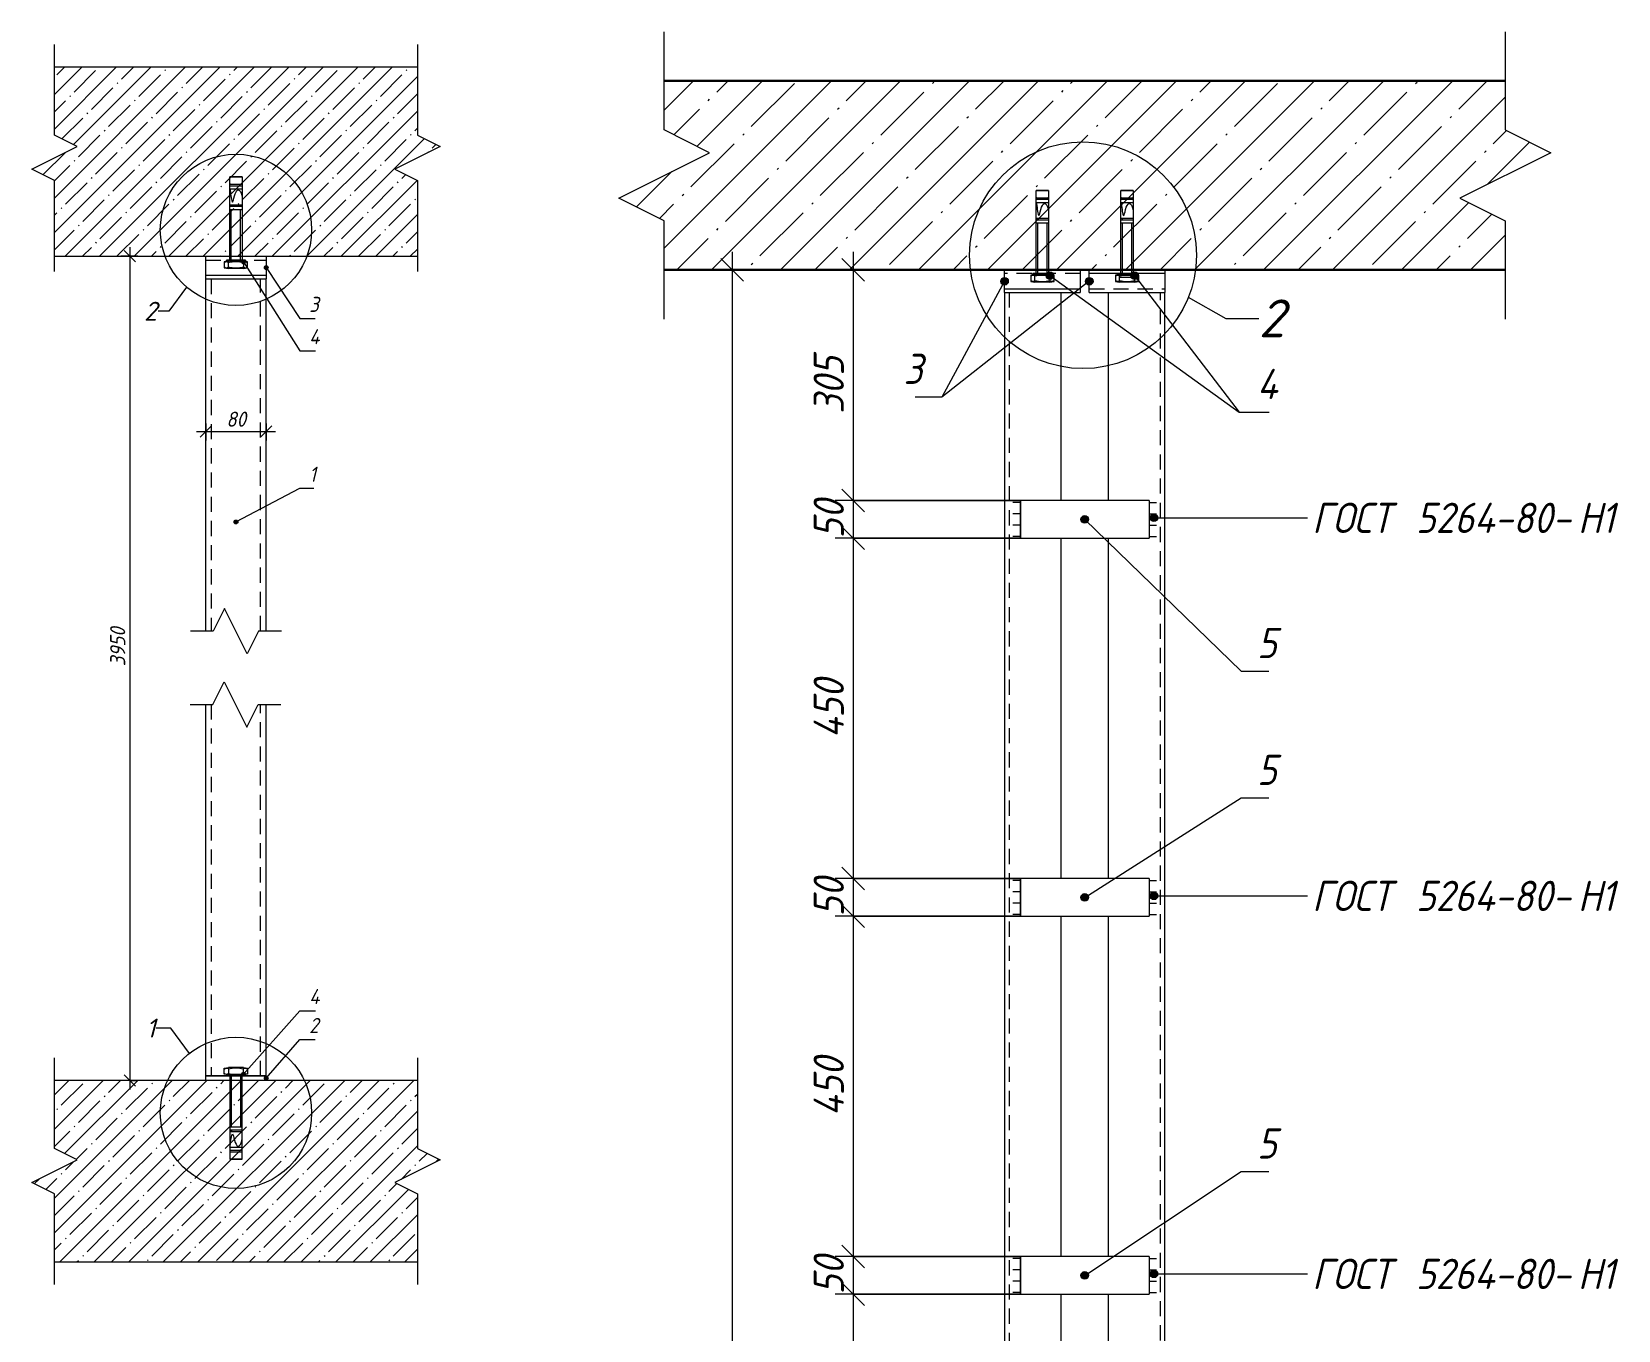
# Model space of a CAD drawing. Header units: millimetres. Extents: x 1525 to 46824, y -520 to 14115.
# Drawn here: x 25195 to 27292, y 10867 to 12585 of the extents above; entities that cross this region are included whole.
import ezdxf

# ---------------------------------------------------------------- set-up
doc = ezdxf.new("R2010")
doc.units = ezdxf.units.MM
doc.linetypes.add('200_ШТРИХ_ш1п0_6_', pattern=[32, 20, -12])
for name, color, linetype, lineweight in [('A-ANNO-DIMS', 7, 'Continuous', 9), ('A-ANNO-DIMS-10', 7, 'Continuous', 9), ('A-ANNO-DIMS-20', 7, 'Continuous', 9), ('A-DETL-1', 7, 'Continuous', 5), ('A-DETL-2', 7, '200_ШТРИХ_ш1п0_6_', 5), ('A-DETL-GENF-1', 7, 'Continuous', 5), ('A-FLOR-FNSH-1', 7, 'Continuous', 30), ('A-FLOR-FNSH-2', 7, 'Continuous', 20), ('A-FLOR-PATT-1', 7, 'Continuous', 5), ('A-GENM', 7, 'Continuous', 9), ('A-GENM-IDEN', 7, 'Continuous', 9), ('G-ANNO-TEXT', 7, 'Continuous', 9)]:
    doc.layers.add(name, color=color, linetype=linetype, lineweight=lineweight)
doc.styles.add('ISOCPEUR_I_1', font='isocpeui.ttf', dxfattribs={"width": 0.9, "height": 40})
doc.styles.add('ISOCPEUR_I_2', font='isocpeui.ttf', dxfattribs={"height": 50})
doc.styles.add('ISOCPEUR_I_3', font='isocpeui.ttf', dxfattribs={"width": 0.9, "height": 20})
doc.styles.add('ISOCPEUR_I_4', font='isocpeui.ttf', dxfattribs={"height": 25})
doc.dimstyles.new('ISO-2_0_0_9К_СРЕДНИЙ', dxfattribs={"dimscale": 304.8, "dimtxt": 39.839247, "dimasz": 0.098425, "dimexe": 0.07874, "dimexo": 0, "dimgap": 0, "dimtad": 1, "dimdec": 0, "dimzin": 0, "dimdsep": 46, "dimtxsty": 'ISOCPEUR_I_1', "dimblk1": 'OBLIQUE', "dimblk2": 'OBLIQUE', "dimsah": 1, "dimcen": 0.09, "dimdle": 0.07874, "dimazin": 0, "dimtfac": 1, "dimtdec": 4, "dimtix": 1, "dimtmove": 0, "dimatfit": 3, "dimfxl": 1, "dimtvp": 1, "dimtolj": 1, "dimtzin": 0, "dimarcsym": 2})
doc.dimstyles.new('ISO-2_0_0_9К_СРЕДНИЙ_1', dxfattribs={"dimscale": 304.8, "dimtxt": 19.919624, "dimasz": 0.049213, "dimexe": 0.03937, "dimexo": 0, "dimgap": 0, "dimtad": 1, "dimdec": 0, "dimzin": 0, "dimdsep": 46, "dimtxsty": 'ISOCPEUR_I_3', "dimblk1": 'OBLIQUE', "dimblk2": 'OBLIQUE', "dimsah": 1, "dimcen": 0.09, "dimdle": 0.03937, "dimazin": 0, "dimtfac": 1, "dimtdec": 4, "dimtix": 1, "dimtmove": 0, "dimatfit": 3, "dimfxl": 1, "dimtvp": 1, "dimtolj": 1, "dimtzin": 0, "dimarcsym": 2})
pattern_1 = [(45, (26562.302, 4305), (-22.80985, 22.80985), []), (45, (26585.112, 4305), (-22.80985, 22.80985), [40.322, -8.064, 1.341, -6.723])]

# ---------------------------------------------------------------- blocks, each defined once
blk = doc.blocks.new('Фахверк_Влож_Полоса верхняя - Полоса верхняя_Фахверка-25617959-АР1_1_Ф-30_3 эт_')
at = {"layer": 'A-GENM'}
for p, q in [((10230, 12263), (10230, 12288)), ((10310, 12288), (10310, 12263)), ((10230, 12258), (10230, 12263)), ((10230, 12263), (10310, 12263)), ((10230, 12258), (10310, 12258)), ((10310, 12263), (10310, 12258))]:
    blk.add_line(p, q, dxfattribs=at)
blk = doc.blocks.new('DET_L_Линия разрыва1 - М10-27046020-АР1_1_Ф-30_3 эт_')
at = {"layer": 'A-DETL-GENF-1'}
for p, q in [((10030, 12448), (10030, 12568)), ((10060, 12433), (10030, 12448)), ((10000, 12403), (10060, 12433)), ((10030, 12388), (10000, 12403)), ((10030, 12268), (10030, 12388))]:
    blk.add_line(p, q, dxfattribs=at)
blk = doc.blocks.new('DET_L_Линия разрыва1 - М10-V7-АР1_1_Ф-30_3 эт_')
at = {"layer": 'A-DETL-GENF-1'}
for p, q in [((10510, 12568), (10510, 12448)), ((10510, 12448), (10540, 12433)), ((10540, 12433), (10480, 12403)), ((10480, 12403), (10510, 12388)), ((10510, 12388), (10510, 12268))]:
    blk.add_line(p, q, dxfattribs=at)
blk = doc.blocks.new('DET_L_Линия разрыва1 - М10-27045875-АР1_1_Ф-30_3 эт_')
at = {"layer": 'A-DETL-GENF-1'}
for p, q in [((10255, 11822.2), (10240, 11792.2)), ((10285, 11762.2), (10255, 11822.2)), ((10240, 11792.2), (10210, 11792.2)), ((10300, 11792.2), (10285, 11762.2)), ((10330, 11792.2), (10300, 11792.2))]:
    blk.add_line(p, q, dxfattribs=at)
blk = doc.blocks.new('Фахверк_Влож_Полоса нижняя - Полоса_Фахверка-25617960-АР1_1_Ф-30_3 эт_')
at = {"layer": 'A-GENM'}
for p, q in [((10230, 11197.8), (10230, 11203.8)), ((10230, 11203.8), (10310, 11203.8)), ((10310, 11203.8), (10310, 11197.8))]:
    blk.add_line(p, q, dxfattribs=at)
blk = doc.blocks.new('DET_L_Линия разрыва1 - М10-27045885-АР1_1_Ф-30_3 эт_')
at = {"layer": 'A-DETL-GENF-1'}
for p, q in [((10239.3, 11695.3), (10254.3, 11725.3)), ((10254.3, 11725.3), (10284.3, 11665.3)), ((10209.3, 11695.3), (10239.3, 11695.3)), ((10284.3, 11665.3), (10299.3, 11695.3)), ((10299.3, 11695.3), (10329.3, 11695.3))]:
    blk.add_line(p, q, dxfattribs=at)
blk = doc.blocks.new('Фахверк_Влож_Полоса боковая - Полоса_Фахверка-25655111-АР1_1_Ф-26_ Ф-26_1_3 эт_')
at = {"layer": 'A-GENM'}
for p, q in [((-7885, 11915), (-7885, 11965)), ((-7715, 11965), (-7885, 11965)), ((-7715, 11965), (-7715, 11915)), ((-7885, 11915), (-7715, 11915))]:
    blk.add_line(p, q, dxfattribs=at)
blk = doc.blocks.new('Фахверк_Влож_Уголок - Уголок_Фахверка-30979597-АР1_1_Ф-26_ Ф-26_1_3 эт_')
at = {"layer": 'A-GENM'}
for p, q in [((-7769, 12240), (-7769, 11965)), ((-7694, 8326), (-7694, 12240)), ((-7769, 11915), (-7769, 11465)), ((-7769, 11415), (-7769, 10965)), ((-7769, 10915), (-7769, 10465))]:
    blk.add_line(p, q, dxfattribs=at)
blk = doc.blocks.new('Фахверк_Влож_Полоса верхняя - Полоса верхняя_Фахверка-25545440-АР1_1_Ф-26_ Ф-26_1_3 эт_')
at = {"layer": 'A-GENM'}
for p, q in [((-7906, 12245), (-7906, 12270)), ((-7806, 12270), (-7806, 12245)), ((-7906, 12240), (-7906, 12245)), ((-7906, 12245), (-7806, 12245)), ((-7906, 12240), (-7806, 12240)), ((-7806, 12245), (-7806, 12240))]:
    blk.add_line(p, q, dxfattribs=at)
blk = doc.blocks.new('Фахверк_Влож_Полоса верхняя - Полоса верхняя_Фахверка-V8-АР1_1_Ф-26_ Ф-26_1_3 эт_')
at = {"layer": 'A-GENM'}
for p, q in [((-7794, 12265), (-7794, 12270)), ((-7694, 12270), (-7694, 12265)), ((-7794, 12240), (-7794, 12265)), ((-7694, 12265), (-7794, 12265)), ((-7694, 12265), (-7694, 12240)), ((-7794, 12240), (-7694, 12240))]:
    blk.add_line(p, q, dxfattribs=at)
blk = doc.blocks.new('Фахверк_Влож_Уголок - Уголок_Фахверка-30979598-АР1_1_Ф-26_ Ф-26_1_3 эт_')
at = {"layer": 'A-GENM'}
for p, q in [((-7906, 12240), (-7831, 12240)), ((-7906, 12240), (-7906, 8326)), ((-7831, 11965), (-7831, 12240)), ((-7831, 11465), (-7831, 11915)), ((-7831, 10965), (-7831, 11415)), ((-7831, 10465), (-7831, 10915))]:
    blk.add_line(p, q, dxfattribs=at)
blk = doc.blocks.new('Фахверк_Влож_Анкерный болт - Анкерный болт_Фахверка-25085591-АР1_1_Ф-26_ Ф-26_1_3 эт_')
at = {"layer": 'A-GENM'}
for p, q in [((-7754, 12265), (-7754, 12260)), ((-7744, 12260), (-7754, 12260)), ((-7734, 12260), (-7744, 12260)), ((-7734, 12260), (-7734, 12265))]:
    blk.add_line(p, q, dxfattribs=at)
blk = doc.blocks.new('DET_L_Линия разрыва1 - М20-27085586-АР1_1_Ф-26_ Ф-26_1_3 эт_')
at = {"layer": 'A-DETL-GENF-1'}
for p, q in [((-8356, 12455), (-8356, 12585)), ((-8296, 12425), (-8356, 12455)), ((-8416, 12365), (-8296, 12425)), ((-8356, 12335), (-8416, 12365)), ((-8356, 12205), (-8356, 12335))]:
    blk.add_line(p, q, dxfattribs=at)
blk = doc.blocks.new('DIMBLOCK50-АР1_1_Ф-30_3 эт_')
at = {"layer": 'A-ANNO-DIMS-10'}
for p, q in [((25424.7, 12067), (25424.7, 12044.4)), ((25424.7, 12056.4), (25424.7, 12067)), ((25504.7, 12067), (25504.7, 12044.4)), ((25504.7, 12056.4), (25504.7, 12067)), ((25412.7, 12056.4), (25516.7, 12056.4))]:
    blk.add_line(p, q, dxfattribs=at)
at = {"layer": 'A-ANNO-DIMS-10', "lineweight": 20}
for p, q in [((25424.7, 12056.4), (25432.2, 12063.9)), ((25504.7, 12056.4), (25512.2, 12063.9)), ((25424.7, 12056.4), (25417.2, 12048.9)), ((25504.7, 12056.4), (25497.2, 12048.9))]:
    blk.add_line(p, q, dxfattribs=at)
at = {"layer": 'A-ANNO-DIMS-10', "color": 0, "insert": (25452, 12082.5), "char_height": 20, "width": 30.339, "attachment_point": 1, "line_spacing_factor": 1.149209, "style": 'ISOCPEUR_I_3'}
blk.add_mtext('80', dxfattribs=at)
blk = doc.blocks.new('_Oblique')
at = {"color": 0, "linetype": 'ByBlock', "lineweight": -2}
blk.add_line((-0.5, -0.5), (0.5, 0.5), dxfattribs=at)
blk = doc.blocks.new('DIMBLOCK51-АР1_1_Ф-30_3 эт_')
at = {"layer": 'A-ANNO-DIMS-10', "lineweight": 20}
for p, q in [((25324.5, 12288), (25317, 12295.5)), ((25324.5, 12288), (25332, 12280.5)), ((25324.5, 11197.8), (25317, 11205.3)), ((25324.5, 11197.8), (25332, 11190.3))]:
    blk.add_line(p, q, dxfattribs=at)
at = {"layer": 'A-ANNO-DIMS-10'}
for p, q in [((25324.5, 12300), (25324.5, 11185.8)), ((25335.1, 12288), (25312.5, 12288)), ((25324.5, 12288), (25335.1, 12288)), ((25335.1, 11197.8), (25312.5, 11197.8)), ((25324.5, 11197.8), (25335.1, 11197.8))]:
    blk.add_line(p, q, dxfattribs=at)
at = {"layer": 'A-ANNO-DIMS-10', "color": 0, "insert": (25298.3, 11745.7), "char_height": 20, "width": 60.678, "attachment_point": 1, "rotation": 90, "line_spacing_factor": 1.149209, "style": 'ISOCPEUR_I_3'}
blk.add_mtext('3950', dxfattribs=at)
blk = doc.blocks.new('DIMBLOCK52-АР1_1_Ф-26_ Ф-26_1_3 эт_')
at = {"layer": 'A-ANNO-DIMS-20'}
for p, q in [((26120.6, 12294), (26120.6, 8296)), ((26141.8, 12270), (26096.6, 12270)), ((26120.6, 12270), (26141.8, 12270)), ((26141.8, 8320), (26096.6, 8320)), ((26120.6, 8320), (26141.8, 8320))]:
    blk.add_line(p, q, dxfattribs=at)
at = {"layer": 'A-ANNO-DIMS-20', "lineweight": 20}
for p, q in [((26120.6, 12270), (26105.6, 12285)), ((26120.6, 12270), (26135.6, 12255)), ((26120.6, 8320), (26105.6, 8335)), ((26120.6, 8320), (26135.6, 8305))]:
    blk.add_line(p, q, dxfattribs=at)
at = {"layer": 'A-ANNO-DIMS-20', "color": 0, "insert": (26068.3, 10244.4), "char_height": 40, "width": 121.356, "attachment_point": 1, "rotation": 90, "line_spacing_factor": 1.149209, "style": 'ISOCPEUR_I_1'}
blk.add_mtext('3950', dxfattribs=at)
blk = doc.blocks.new('DIMBLOCK53-АР1_1_Ф-26_ Ф-26_1_3 эт_')
at = {"layer": 'A-ANNO-DIMS-20'}
for p, q in [((26280.6, 12294), (26280.6, 11965)), ((26301.8, 12270), (26256.6, 12270)), ((26280.6, 12270), (26301.8, 12270)), ((26501.7, 11965), (26256.6, 11965)), ((26280.6, 11965), (26501.7, 11965))]:
    blk.add_line(p, q, dxfattribs=at)
at = {"layer": 'A-ANNO-DIMS-20', "lineweight": 20}
for p, q in [((26280.6, 12270), (26265.6, 12285)), ((26280.6, 12270), (26295.6, 12255)), ((26280.6, 11965), (26265.6, 11980)), ((26280.6, 11965), (26295.6, 11950))]:
    blk.add_line(p, q, dxfattribs=at)
at = {"layer": 'A-ANNO-DIMS-20', "color": 0, "insert": (26228.3, 12079.6), "char_height": 40, "width": 91.017, "attachment_point": 1, "rotation": 90, "line_spacing_factor": 1.149209, "style": 'ISOCPEUR_I_1'}
blk.add_mtext('305', dxfattribs=at)
blk = doc.blocks.new('DIMBLOCK54-АР1_1_Ф-26_ Ф-26_1_3 эт_')
at = {"layer": 'A-ANNO-DIMS-20', "lineweight": 20}
for p, q in [((26280.6, 11965), (26265.6, 11980)), ((26280.6, 11965), (26295.6, 11950)), ((26280.6, 11915), (26265.6, 11930)), ((26280.6, 11915), (26295.6, 11900))]:
    blk.add_line(p, q, dxfattribs=at)
at = {"layer": 'A-ANNO-DIMS-20'}
for p, q in [((26501.7, 11965), (26256.6, 11965)), ((26280.6, 11965), (26280.6, 11915)), ((26280.6, 11965), (26501.7, 11965)), ((26501.7, 11915), (26256.6, 11915)), ((26280.6, 11915), (26501.7, 11915))]:
    blk.add_line(p, q, dxfattribs=at)
at = {"layer": 'A-ANNO-DIMS-20', "color": 0, "insert": (26228.3, 11914.7), "char_height": 40, "width": 60.678, "attachment_point": 1, "rotation": 90, "line_spacing_factor": 1.149209, "style": 'ISOCPEUR_I_1'}
blk.add_mtext('50', dxfattribs=at)
blk = doc.blocks.new('DIMBLOCK55-АР1_1_Ф-26_ Ф-26_1_3 эт_')
at = {"layer": 'A-ANNO-DIMS-20'}
for p, q in [((26501.7, 11915), (26256.6, 11915)), ((26280.6, 11915), (26280.6, 11465)), ((26280.6, 11915), (26501.7, 11915)), ((26501.7, 11465), (26256.6, 11465)), ((26280.6, 11465), (26501.7, 11465))]:
    blk.add_line(p, q, dxfattribs=at)
at = {"layer": 'A-ANNO-DIMS-20', "lineweight": 20}
for p, q in [((26280.6, 11915), (26265.6, 11930)), ((26280.6, 11915), (26295.6, 11900)), ((26280.6, 11465), (26265.6, 11480)), ((26280.6, 11465), (26295.6, 11450))]:
    blk.add_line(p, q, dxfattribs=at)
at = {"layer": 'A-ANNO-DIMS-20', "color": 0, "insert": (26228.3, 11650.5), "char_height": 40, "width": 94.695, "attachment_point": 1, "rotation": 90, "line_spacing_factor": 1.149209, "style": 'ISOCPEUR_I_1'}
blk.add_mtext('450', dxfattribs=at)
blk = doc.blocks.new('DIMBLOCK56-АР1_1_Ф-26_ Ф-26_1_3 эт_')
at = {"layer": 'A-ANNO-DIMS-20', "lineweight": 20}
for p, q in [((26280.6, 11465), (26265.6, 11480)), ((26280.6, 11465), (26295.6, 11450)), ((26280.6, 11415), (26265.6, 11430)), ((26280.6, 11415), (26295.6, 11400))]:
    blk.add_line(p, q, dxfattribs=at)
at = {"layer": 'A-ANNO-DIMS-20'}
for p, q in [((26501.7, 11465), (26256.6, 11465)), ((26280.6, 11465), (26280.6, 11415)), ((26280.6, 11465), (26501.7, 11465)), ((26501.7, 11415), (26256.6, 11415)), ((26280.6, 11415), (26501.7, 11415))]:
    blk.add_line(p, q, dxfattribs=at)
at = {"layer": 'A-ANNO-DIMS-20', "color": 0, "insert": (26228.3, 11414.7), "char_height": 40, "width": 60.678, "attachment_point": 1, "rotation": 90, "line_spacing_factor": 1.149209, "style": 'ISOCPEUR_I_1'}
blk.add_mtext('50', dxfattribs=at)
blk = doc.blocks.new('DIMBLOCK57-АР1_1_Ф-26_ Ф-26_1_3 эт_')
at = {"layer": 'A-ANNO-DIMS-20'}
for p, q in [((26501.7, 11415), (26256.6, 11415)), ((26280.6, 11415), (26280.6, 10965)), ((26280.6, 11415), (26501.7, 11415)), ((26501.7, 10965), (26256.6, 10965)), ((26280.6, 10965), (26501.7, 10965))]:
    blk.add_line(p, q, dxfattribs=at)
at = {"layer": 'A-ANNO-DIMS-20', "lineweight": 20}
for p, q in [((26280.6, 11415), (26265.6, 11430)), ((26280.6, 11415), (26295.6, 11400)), ((26280.6, 10965), (26265.6, 10980)), ((26280.6, 10965), (26295.6, 10950))]:
    blk.add_line(p, q, dxfattribs=at)
at = {"layer": 'A-ANNO-DIMS-20', "color": 0, "insert": (26228.3, 11150.5), "char_height": 40, "width": 94.695, "attachment_point": 1, "rotation": 90, "line_spacing_factor": 1.149209, "style": 'ISOCPEUR_I_1'}
blk.add_mtext('450', dxfattribs=at)
blk = doc.blocks.new('DIMBLOCK58-АР1_1_Ф-26_ Ф-26_1_3 эт_')
at = {"layer": 'A-ANNO-DIMS-20', "lineweight": 20}
for p, q in [((26280.6, 10965), (26265.6, 10980)), ((26280.6, 10965), (26295.6, 10950)), ((26280.6, 10915), (26265.6, 10930)), ((26280.6, 10915), (26295.6, 10900))]:
    blk.add_line(p, q, dxfattribs=at)
at = {"layer": 'A-ANNO-DIMS-20'}
for p, q in [((26501.7, 10965), (26256.6, 10965)), ((26280.6, 10965), (26280.6, 10915)), ((26280.6, 10965), (26501.7, 10965)), ((26501.7, 10915), (26256.6, 10915)), ((26280.6, 10915), (26501.7, 10915))]:
    blk.add_line(p, q, dxfattribs=at)
at = {"layer": 'A-ANNO-DIMS-20', "color": 0, "insert": (26228.3, 10914.7), "char_height": 40, "width": 60.678, "attachment_point": 1, "rotation": 90, "line_spacing_factor": 1.149209, "style": 'ISOCPEUR_I_1'}
blk.add_mtext('50', dxfattribs=at)
blk = doc.blocks.new('DIMBLOCK59-АР1_1_Ф-26_ Ф-26_1_3 эт_')
at = {"layer": 'A-ANNO-DIMS-20', "lineweight": 20}
for p, q in [((26280.6, 10915), (26265.6, 10930)), ((26280.6, 10915), (26295.6, 10900)), ((26280.6, 10465), (26265.6, 10480)), ((26280.6, 10465), (26295.6, 10450))]:
    blk.add_line(p, q, dxfattribs=at)
at = {"layer": 'A-ANNO-DIMS-20'}
for p, q in [((26501.7, 10915), (26256.6, 10915)), ((26280.6, 10915), (26280.6, 10465)), ((26280.6, 10915), (26501.7, 10915)), ((26501.7, 10465), (26256.6, 10465)), ((26280.6, 10465), (26501.7, 10465))]:
    blk.add_line(p, q, dxfattribs=at)
at = {"layer": 'A-ANNO-DIMS-20', "color": 0, "insert": (26228.3, 10650.5), "char_height": 40, "width": 94.695, "attachment_point": 1, "rotation": 90, "line_spacing_factor": 1.149209, "style": 'ISOCPEUR_I_1'}
blk.add_mtext('450', dxfattribs=at)

msp = doc.modelspace()

# ---------------------------------------------------------------- hatches: boundary and pattern name
at = {"layer": 'A-FLOR-PATT-1'}
h = msp.add_hatch(dxfattribs=at)
h.set_pattern_fill('FP_4', color=256, style=0, pattern_type=2)
h.set_pattern_definition(pattern_1)
h.paths.add_polyline_path([(25704.65745, 12287.95505), (25704.65745, 12387.95516), (25674.65745, 12402.95516), (25734.65745, 12432.95516), (25704.65745, 12447.95516), (25704.65745, 12537.9549), (25224.65745, 12537.9549), (25224.65745, 12447.95516), (25254.65745, 12432.95516), (25194.65745, 12402.95516), (25224.65745, 12387.95516), (25224.65745, 12287.95505), (25674.65745, 12287.95505)], flags=0)
h = msp.add_hatch(dxfattribs=at)
h.set_pattern_fill('FP_5', color=256, style=0, pattern_type=2)
h.set_pattern_definition([(45, (27708.36, 4305), (-45.6197, 45.6197), []), (45, (27753.98, 4305), (-45.6197, 45.6197), [80.645, -16.129, 2.682, -13.447])])
h.paths.add_polyline_path([(26030.69779, 12270), (27142.69779, 12270), (27142.69779, 12335), (27082.69779, 12365), (27202.69779, 12425), (27142.69779, 12455), (27142.69779, 12520), (26030.69779, 12520), (26030.69779, 12455), (26090.69779, 12425), (25970.69779, 12365), (26030.69779, 12335)], flags=0)
h = msp.add_hatch(dxfattribs=at)
h.set_pattern_fill('FP_4', color=256, style=0, pattern_type=2)
h.set_pattern_definition(pattern_1)
h.paths.add_polyline_path([(25224.65745, 10957.76655), (25704.65745, 10957.76655), (25704.65745, 11047.76672), (25674.65745, 11062.76672), (25734.65745, 11092.76672), (25704.65745, 11107.76672), (25704.65745, 11197.76644), (25224.65745, 11197.76644), (25224.65745, 11107.76672), (25254.65745, 11092.76672), (25194.65745, 11062.76672), (25224.65745, 11047.76672), (25224.65745, 10974.46474)], flags=0)
at = {"layer": 'A-GENM-IDEN'}
h = msp.add_hatch(color=256, dxfattribs=at)
edge = h.paths.add_edge_path(flags=0)
edge.add_arc((25474.65745, 12280.45516), 2.5, 0, 360)
h = msp.add_hatch(color=256, dxfattribs=at)
edge = h.paths.add_edge_path(flags=0)
edge.add_arc((25504.65745, 12272.95516), 2.5, 0, 360)
h = msp.add_hatch(color=256, dxfattribs=at)
edge = h.paths.add_edge_path(flags=0)
edge.add_arc((26480.68405, 12255), 5, 0, 360)
h = msp.add_hatch(color=256, dxfattribs=at)
edge = h.paths.add_edge_path(flags=0)
edge.add_arc((26540.68405, 12262.5), 5, 0, 360)
h = msp.add_hatch(color=256, dxfattribs=at)
edge = h.paths.add_edge_path(flags=0)
edge.add_arc((26592.68405, 12255), 5, 0, 360)
h = msp.add_hatch(color=256, dxfattribs=at)
edge = h.paths.add_edge_path(flags=0)
edge.add_arc((26652.68405, 12262.5), 5, 0, 360)
h = msp.add_hatch(color=256, dxfattribs=at)
edge = h.paths.add_edge_path(flags=0)
edge.add_arc((25464.65745, 11936.52494), 2.5, 0, 360)
h = msp.add_hatch(color=256, dxfattribs=at)
edge = h.paths.add_edge_path(flags=0)
edge.add_arc((26586.68405, 11940), 5, 0, 360)
h = msp.add_hatch(color=256, dxfattribs=at)
edge = h.paths.add_edge_path(flags=0)
edge.add_arc((26586.68405, 11440), 5, 0, 360)
h = msp.add_hatch(color=256, dxfattribs=at)
edge = h.paths.add_edge_path(flags=0)
edge.add_arc((25474.65745, 11206.26672), 2.5, 0, 360)
h = msp.add_hatch(color=256, dxfattribs=at)
edge = h.paths.add_edge_path(flags=0)
edge.add_arc((25504.65745, 11200.76672), 2.5, 0, 360)
h = msp.add_hatch(color=256, dxfattribs=at)
edge = h.paths.add_edge_path(flags=0)
edge.add_arc((26586.68405, 10940), 5, 0, 360)
at = {"layer": 'G-ANNO-TEXT'}
h = msp.add_hatch(color=256, dxfattribs=at)
edge = h.paths.add_edge_path(flags=0)
edge.add_arc((26678.16119, 11941.99135), 5, 0, 360)
h = msp.add_hatch(color=256, dxfattribs=at)
edge = h.paths.add_edge_path(flags=0)
edge.add_arc((26678.16119, 11441.99135), 5, 0, 360)
h = msp.add_hatch(color=256, dxfattribs=at)
edge = h.paths.add_edge_path(flags=0)
edge.add_arc((26678.16119, 10941.99135), 5, 0, 360)

# ---------------------------------------------------------------- linework, layer by layer
at = {"layer": 'A-DETL-1'}
for p, q in [((25472.92355, 12392.95516), (25456.39135, 12392.95516)), ((25456.39135, 12392.95516), (25472.92355, 12392.95516)), ((25456.39135, 12282.95516), (25456.39135, 12392.95516)), ((25456.39135, 12381.3084), (25472.92355, 12381.3084)), ((25456.39135, 12377.17535), (25472.92355, 12377.17535)), ((25457.36328, 12383.37492), (25471.95162, 12383.37492)), ((25472.92355, 12392.95516), (25472.92355, 12282.95516)), ((26538.95015, 12375), (26522.41795, 12375)), ((26522.41795, 12375), (26538.95015, 12375)), ((26522.41795, 12265), (26522.41795, 12375)), ((26538.95015, 12375), (26538.95015, 12265)), ((26650.95015, 12375), (26634.41795, 12375)), ((26634.41795, 12375), (26650.95015, 12375)), ((26634.41795, 12265), (26634.41795, 12375)), ((26650.95015, 12375), (26650.95015, 12265)), ((25456.39135, 12356.21242), (25472.92355, 12356.21242)), ((25456.39135, 12354.14589), (25472.92355, 12354.14589)), ((25458.45787, 12354.14589), (25458.45787, 12356.21242)), ((25458.5466, 12354.14589), (25458.5466, 12356.21242)), ((26522.41795, 12363.35324), (26538.95015, 12363.35324)), ((26522.41795, 12359.22019), (26538.95015, 12359.22019)), ((26523.38988, 12365.41977), (26537.97823, 12365.41977)), ((26634.41795, 12363.35324), (26650.95015, 12363.35324)), ((26634.41795, 12359.22019), (26650.95015, 12359.22019)), ((26635.38988, 12365.41977), (26649.97823, 12365.41977)), ((25456.39135, 12350.01284), (25472.92355, 12350.01284)), ((25458.49979, 12282.95516), (25458.49979, 12350.01284)), ((25470.8151, 12282.95516), (25470.8151, 12350.01284)), ((26522.41795, 12338.25726), (26538.95015, 12338.25726)), ((26522.41795, 12336.19073), (26538.95015, 12336.19073)), ((26524.48448, 12336.19073), (26524.48448, 12338.25726)), ((26524.57321, 12336.19073), (26524.57321, 12338.25726)), ((26634.41795, 12338.25726), (26650.95015, 12338.25726)), ((26634.41795, 12336.19073), (26650.95015, 12336.19073)), ((26636.48448, 12336.19073), (26636.48448, 12338.25726)), ((26636.57321, 12336.19073), (26636.57321, 12338.25726)), ((26522.41795, 12332.05768), (26538.95015, 12332.05768)), ((26524.5264, 12265), (26524.5264, 12332.05768)), ((26536.84171, 12265), (26536.84171, 12332.05768)), ((26634.41795, 12332.05768), (26650.95015, 12332.05768)), ((26636.5264, 12265), (26636.5264, 12332.05768)), ((26648.84171, 12265), (26648.84171, 12332.05768)), ((25454.73813, 12281.51935), (25449.24952, 12280.75049)), ((25449.24952, 12280.75049), (25449.24952, 12272.55721)), ((25449.24952, 12272.55721), (25454.73813, 12271.78835)), ((25451.98276, 12281.51935), (25451.98276, 12282.95516)), ((25477.33213, 12282.95516), (25451.98276, 12282.95516)), ((25477.33213, 12281.51935), (25451.98276, 12281.51935)), ((25454.73813, 12271.77088), (25454.73813, 12281.51935)), ((25474.57677, 12281.51935), (25454.73813, 12281.51935)), ((25474.57677, 12271.77088), (25454.73813, 12271.77088)), ((25459.11387, 12282.95516), (25461.15659, 12282.95516)), ((25480.06537, 12280.75049), (25474.57677, 12281.51935)), ((25474.57677, 12281.51935), (25474.57677, 12271.77088)), ((25474.57677, 12271.78835), (25480.06537, 12272.55721)), ((25477.33213, 12282.95516), (25477.33213, 12281.51935)), ((25480.06537, 12272.55721), (25480.06537, 12280.75049)), ((26520.76473, 12263.56419), (26515.27613, 12262.79533)), ((26515.27613, 12262.79533), (26515.27613, 12254.60205)), ((26515.27613, 12254.60205), (26520.76473, 12253.83319)), ((26518.00937, 12263.56419), (26518.00937, 12265)), ((26543.35874, 12265), (26518.00937, 12265)), ((26543.35874, 12263.56419), (26518.00937, 12263.56419)), ((26520.76473, 12253.81573), (26520.76473, 12263.56419)), ((26540.60337, 12263.56419), (26520.76473, 12263.56419)), ((26540.60337, 12253.81573), (26520.76473, 12253.81573)), ((26525.14047, 12265), (26527.1832, 12265)), ((26546.09198, 12262.79533), (26540.60337, 12263.56419)), ((26540.60337, 12263.56419), (26540.60337, 12253.81573)), ((26540.60337, 12253.83319), (26546.09198, 12254.60205)), ((26543.35874, 12265), (26543.35874, 12263.56419)), ((26546.09198, 12254.60205), (26546.09198, 12262.79533)), ((26632.76473, 12263.56419), (26627.27613, 12262.79533)), ((26627.27613, 12262.79533), (26627.27613, 12254.60205)), ((26627.27613, 12254.60205), (26632.76473, 12253.83319)), ((26630.00937, 12263.56419), (26630.00937, 12265)), ((26655.35874, 12265), (26630.00937, 12265)), ((26655.35874, 12263.56419), (26630.00937, 12263.56419)), ((26632.76473, 12253.81573), (26632.76473, 12263.56419)), ((26652.60337, 12263.56419), (26632.76473, 12263.56419)), ((26652.60337, 12253.81573), (26632.76473, 12253.81573)), ((26637.14047, 12265), (26639.1832, 12265)), ((26658.09198, 12262.79533), (26652.60337, 12263.56419)), ((26652.60337, 12263.56419), (26652.60337, 12253.81573)), ((26652.60337, 12253.83319), (26658.09198, 12254.60205)), ((26655.35874, 12265), (26655.35874, 12263.56419)), ((26658.09198, 12254.60205), (26658.09198, 12262.79533)), ((26501.68405, 11962.5), (26491.68405, 11962.5)), ((26501.68405, 11965), (26501.68405, 11915)), ((26671.68405, 11965), (26671.68405, 11915)), ((26671.68405, 11962.5), (26681.68405, 11962.5)), ((26501.68405, 11947.5), (26491.68405, 11947.5)), ((26671.68405, 11947.5), (26681.68405, 11947.5)), ((26501.68405, 11932.5), (26491.68405, 11932.5)), ((26501.68405, 11917.5), (26491.68405, 11917.5)), ((26671.68405, 11932.5), (26681.68405, 11932.5)), ((26671.68405, 11917.5), (26681.68405, 11917.5)), ((26501.68405, 11462.5), (26491.68405, 11462.5)), ((26501.68405, 11465), (26501.68405, 11415)), ((26671.68405, 11465), (26671.68405, 11415)), ((26671.68405, 11462.5), (26681.68405, 11462.5)), ((26501.68405, 11447.5), (26491.68405, 11447.5)), ((26501.68405, 11432.5), (26491.68405, 11432.5)), ((26671.68405, 11447.5), (26681.68405, 11447.5)), ((26671.68405, 11432.5), (26681.68405, 11432.5)), ((26501.68405, 11417.5), (26491.68405, 11417.5)), ((26671.68405, 11417.5), (26681.68405, 11417.5)), ((25449.24952, 11214.16467), (25454.73813, 11214.93353)), ((25449.24952, 11205.97139), (25449.24952, 11214.16467)), ((25454.73813, 11205.20253), (25449.24952, 11205.97139)), ((25477.33213, 11205.20253), (25451.98276, 11205.20253)), ((25451.98276, 11205.20253), (25451.98276, 11203.76672)), ((25477.33213, 11203.76672), (25451.98276, 11203.76672)), ((25474.57677, 11214.951), (25454.73813, 11214.951)), ((25454.73813, 11214.951), (25454.73813, 11205.20253)), ((25474.57677, 11205.20253), (25454.73813, 11205.20253)), ((25456.39135, 11203.76672), (25456.39135, 11093.76672)), ((25458.49979, 11203.76672), (25458.49979, 11136.70904)), ((25459.11387, 11203.76672), (25461.15659, 11203.76672)), ((25470.8151, 11203.76672), (25470.8151, 11136.70904)), ((25472.92355, 11093.76672), (25472.92355, 11203.76672)), ((25474.57677, 11205.20253), (25474.57677, 11214.951)), ((25474.57677, 11214.93353), (25480.06537, 11214.16467)), ((25480.06537, 11205.97139), (25474.57677, 11205.20253)), ((25477.33213, 11203.76672), (25477.33213, 11205.20253)), ((25480.06537, 11214.16467), (25480.06537, 11205.97139)), ((25456.39135, 11136.70904), (25472.92355, 11136.70904)), ((25456.39135, 11132.57599), (25472.92355, 11132.57599)), ((25456.39135, 11130.50947), (25472.92355, 11130.50947)), ((25458.45787, 11132.57599), (25458.45787, 11130.50947)), ((25458.5466, 11132.57599), (25458.5466, 11130.50947)), ((25456.39135, 11109.54653), (25472.92355, 11109.54653)), ((25456.39135, 11105.41348), (25472.92355, 11105.41348)), ((25457.36328, 11103.34696), (25471.95162, 11103.34696)), ((25472.92355, 11093.76672), (25456.39135, 11093.76672)), ((25456.39135, 11093.76672), (25472.92355, 11093.76672)), ((26501.68405, 10962.5), (26491.68405, 10962.5)), ((26501.68405, 10965), (26501.68405, 10915)), ((26671.68405, 10965), (26671.68405, 10915)), ((26671.68405, 10962.5), (26681.68405, 10962.5)), ((26501.68405, 10947.5), (26491.68405, 10947.5)), ((26501.68405, 10932.5), (26491.68405, 10932.5)), ((26671.68405, 10947.5), (26681.68405, 10947.5)), ((26671.68405, 10932.5), (26681.68405, 10932.5)), ((26501.68405, 10917.5), (26491.68405, 10917.5)), ((26671.68405, 10917.5), (26681.68405, 10917.5))]:
    msp.add_line(p, q, dxfattribs=at)
for centre, radius in [((26584.41281, 12289.36492), 150), ((25464.65745, 12322.95516), 100), ((25464.65745, 11154.951), 100)]:
    msp.add_circle(centre, radius, dxfattribs=at)
for centre, radius, start, end in [((25457.57195, 12382.01496), 1.37588, 98.72344894, 149.10051454), ((25471.74295, 12382.01496), 1.37588, 30.89948539, 81.27655106), ((26523.59856, 12364.0598), 1.37588, 98.72344894, 149.10051454), ((26537.76955, 12364.0598), 1.37588, 30.89948539, 81.27655106), ((26635.59856, 12364.0598), 1.37588, 98.72344894, 149.10051454), ((26649.76955, 12364.0598), 1.37588, 30.89948539, 81.27655106), ((25452.37838, 12276.21241), 4.22871, 56.08031185, 137.72360384), ((25452.37838, 12277.07782), 4.22871, 222.27639616, 303.91968815), ((25464.65745, 12237.79633), 42.8477, 76.61449587, 103.38550413), ((25464.65745, 12315.49391), 42.8477, 256.61449587, 283.38550413), ((25476.93652, 12276.21241), 4.22871, 42.27639616, 123.91968816), ((25476.93652, 12277.07782), 4.22871, 236.08031184, 317.72360384), ((26518.40499, 12258.25725), 4.22871, 56.08031185, 137.72360384), ((26518.40499, 12259.12267), 4.22871, 222.27639616, 303.91968815), ((26530.68405, 12219.84117), 42.8477, 76.61449587, 103.38550413), ((26530.68405, 12297.53875), 42.8477, 256.61449587, 283.38550413), ((26542.96312, 12258.25725), 4.22871, 42.27639616, 123.91968816), ((26542.96312, 12259.12267), 4.22871, 236.08031184, 317.72360384), ((26630.40499, 12258.25725), 4.22871, 56.08031185, 137.72360384), ((26630.40499, 12259.12267), 4.22871, 222.27639616, 303.91968815), ((26642.68405, 12219.84117), 42.8477, 76.61449587, 103.38550413), ((26642.68405, 12297.53875), 42.8477, 256.61449587, 283.38550413), ((26654.96312, 12258.25725), 4.22871, 42.27639616, 123.91968816), ((26654.96312, 12259.12267), 4.22871, 236.08031184, 317.72360384), ((25452.37838, 11209.64406), 4.22871, 56.08031185, 137.72360384), ((25452.37838, 11210.50947), 4.22871, 222.27639616, 303.91968815), ((25464.65745, 11171.22798), 42.8477, 76.61449587, 103.38550413), ((25464.65745, 11248.92556), 42.8477, 256.61449587, 283.38550413), ((25476.93652, 11209.64406), 4.22871, 42.27639616, 123.91968816), ((25476.93652, 11210.50947), 4.22871, 236.08031184, 317.72360384), ((25457.57195, 11104.70692), 1.37588, 210.89948546, 261.27655106), ((25471.74295, 11104.70692), 1.37588, 278.72344894, 329.10051461)]:
    msp.add_arc(centre, radius, start, end, dxfattribs=at)
for points in [[(25456.39135, 12377.17535), (25457.57119, 12372.45871), (25460.03313, 12347.00022), (25463.79421, 12384.47234), (25472.92355, 12372.48456), (25472.92355, 12361.48656)], [(26522.41795, 12359.22019), (26523.59779, 12354.50355), (26526.05974, 12329.04506), (26529.82082, 12366.51719), (26538.95015, 12354.52941), (26538.95015, 12343.5314)], [(26634.41795, 12359.22019), (26635.59779, 12354.50355), (26638.05974, 12329.04506), (26641.82082, 12366.51719), (26650.95015, 12354.52941), (26650.95015, 12343.5314)], [(25456.39135, 11109.54653), (25457.57119, 11114.26318), (25460.03313, 11139.72166), (25463.79421, 11102.24954), (25472.92355, 11114.23732), (25472.92355, 11125.23532)]]:
    msp.add_open_spline(points, degree=3, knots=[3.9471277548, 3.9471277548, 3.9471277548, 3.9471277548, 10.0959961781, 20.1294367149, 28.5838158581, 28.5838158581, 28.5838158581, 28.5838158581], dxfattribs=at)
at = {"layer": 'A-DETL-2'}
for p, q in [((25424.65745, 12282.95516), (25504.65745, 12282.95516)), ((25432.05745, 12257.95516), (25432.05745, 11792.24678)), ((25497.25745, 11792.24678), (25497.25745, 12257.95516)), ((26580.68405, 12265), (26480.68405, 12265)), ((26486.68405, 12240), (26486.68405, 8326)), ((26592.68405, 12245), (26692.68405, 12245)), ((26686.68405, 8326), (26686.68405, 12240)), ((25432.05745, 11695.3416), (25432.05745, 11203.76672)), ((25497.25745, 11203.76672), (25497.25745, 11695.3416))]:
    msp.add_line(p, q, dxfattribs=at)
at = {"layer": 'A-FLOR-FNSH-1'}
for p, q in [((27142.69779, 12520), (26030.69779, 12520)), ((26030.69779, 12270), (27142.69779, 12270))]:
    msp.add_line(p, q, dxfattribs=at)
at = {"layer": 'A-FLOR-FNSH-2'}
for p, q in [((25704.65745, 12537.95516), (25224.65745, 12537.95516)), ((25224.65745, 12287.95516), (25704.65745, 12287.95516)), ((25704.65745, 11197.76672), (25224.65745, 11197.76672)), ((25224.65745, 10957.76672), (25704.65745, 10957.76672))]:
    msp.add_line(p, q, dxfattribs=at)
at = {"layer": 'A-GENM'}
for p, q in [((25424.65745, 12257.95516), (25504.65745, 12257.95516)), ((25424.65745, 11792.24678), (25424.65745, 12257.95516)), ((25504.65745, 11792.24678), (25504.65745, 12257.95516)), ((25424.65745, 11277.76672), (25424.65745, 11695.3416)), ((25504.65745, 11277.76672), (25504.65745, 11695.3416)), ((25424.65745, 11203.76672), (25424.65745, 11277.76672)), ((25504.65745, 11203.76672), (25504.65745, 11277.76672)), ((25504.65745, 11203.76672), (25424.65745, 11203.76672))]:
    msp.add_line(p, q, dxfattribs=at)
at = {"layer": 'A-GENM-IDEN'}
for p, q in [((25474.65745, 12280.45516), (25549.17902, 12162.9634)), ((25504.65745, 12272.95516), (25549.17902, 12205.7437)), ((26480.68405, 12255), (26397.70948, 12101.80893)), ((26592.68405, 12255), (26397.70948, 12101.80893)), ((26540.68405, 12262.5), (26790.84965, 12081.90338)), ((26652.68405, 12262.5), (26790.84965, 12081.90338)), ((25549.17902, 12205.7437), (25569.26171, 12205.7437)), ((25549.17902, 12162.9634), (25569.58454, 12162.9634)), ((26397.70948, 12101.80893), (26362.57292, 12101.80893)), ((26397.70948, 12101.80893), (26362.57292, 12101.80893)), ((26790.84965, 12081.90338), (26830.6685, 12081.90338)), ((26790.84965, 12081.90338), (26830.6685, 12081.90338)), ((25464.65745, 11936.52494), (25549.17902, 11981.06298)), ((25549.17902, 11981.06298), (25567.81101, 11981.06298)), ((26586.68405, 11940), (26793.66596, 11739.186)), ((26793.66596, 11739.186), (26830.02285, 11739.186)), ((26586.68405, 11440), (26793.66596, 11571.45135)), ((26793.66596, 11571.45135), (26830.02285, 11571.45135)), ((25474.65745, 11206.26672), (25549.17902, 11290.10326)), ((25549.17902, 11290.10326), (25569.58454, 11290.10326)), ((25504.65745, 11200.76672), (25549.17902, 11251.90394)), ((25549.17902, 11251.90394), (25569.5591, 11251.90394)), ((26586.68405, 10940), (26793.66596, 11077.28931)), ((26793.66596, 11077.28931), (26830.02285, 11077.28931))]:
    msp.add_line(p, q, dxfattribs=at)
for centre, radius in [((25474.65745, 12280.45516), 2.5), ((25504.65745, 12272.95516), 2.5), ((26480.68405, 12255), 5), ((26540.68405, 12262.5), 5), ((26592.68405, 12255), 5), ((26652.68405, 12262.5), 5), ((25464.65745, 11936.52494), 2.5), ((26586.68405, 11940), 5), ((26586.68405, 11440), 5), ((25474.65745, 11206.26672), 2.5), ((25504.65745, 11200.76672), 2.5), ((26586.68405, 10940), 5)]:
    msp.add_circle(centre, radius, dxfattribs=at)
at = {"layer": 'G-ANNO-TEXT'}
for p, q in [((25399.3517, 12247.06084), (25375.89598, 12215.31392)), ((26723.45022, 12234.03917), (26773.46091, 12205.88503)), ((25375.89598, 12215.31392), (25361.72179, 12215.31392)), ((26773.46091, 12205.88503), (26796.82633, 12205.88503)), ((26796.82633, 12205.88503), (26816.67008, 12205.88503)), ((26678.16119, 11941.99135), (26881.3231, 11941.99135)), ((26678.16119, 11441.99135), (26881.3231, 11441.99135)), ((25378.44821, 11267.13324), (25358.98235, 11267.13324)), ((25403.34157, 11233.33138), (25378.44821, 11267.13324)), ((26678.16119, 10941.99135), (26881.3231, 10941.99135))]:
    msp.add_line(p, q, dxfattribs=at)
for centre in [(26678.16119, 11941.99135), (26678.16119, 11441.99135), (26678.16119, 10941.99135)]:
    msp.add_circle(centre, 5, dxfattribs=at)

# ---------------------------------------------------------------- block references
at = {"layer": 'A-DETL-GENF-1'}
for name, p in [('DET_L_Линия разрыва1 - М20-27085586-АР1_1_Ф-26_ Ф-26_1_3 эт_', (34386.68406, 0)), ('DET_L_Линия разрыва1 - М10-27046020-АР1_1_Ф-30_3 эт_', (15194.65744, 0)), ('DET_L_Линия разрыва1 - М10-V7-АР1_1_Ф-30_3 эт_', (15194.65744, 0)), ('DET_L_Линия разрыва1 - М10-27045875-АР1_1_Ф-30_3 эт_', (15194.65744, 0)), ('DET_L_Линия разрыва1 - М10-27045885-АР1_1_Ф-30_3 эт_', (15194.65744, 0)), ('DET_L_Линия разрыва1 - М10-27046020-АР1_1_Ф-30_3 эт_', (15194.65744, -1340.18843)), ('DET_L_Линия разрыва1 - М10-V7-АР1_1_Ф-30_3 эт_', (15194.65744, -1340.18843))]:
    msp.add_blockref(name, p, dxfattribs=at)
at = {"layer": 'A-DETL-GENF-1', "rotation": 180}
msp.add_blockref('DET_L_Линия разрыва1 - М20-27085586-АР1_1_Ф-26_ Ф-26_1_3 эт_', (18786.71152, 24790), dxfattribs=at)
at = {"layer": 'A-GENM'}
for name, p in [('Фахверк_Влож_Полоса верхняя - Полоса верхняя_Фахверка-25617959-АР1_1_Ф-30_3 эт_', (15194.65744, 0)), ('Фахверк_Влож_Полоса верхняя - Полоса верхняя_Фахверка-25545440-АР1_1_Ф-26_ Ф-26_1_3 эт_', (34386.68406, 0)), ('Фахверк_Влож_Полоса верхняя - Полоса верхняя_Фахверка-V8-АР1_1_Ф-26_ Ф-26_1_3 эт_', (34386.68406, 0)), ('Фахверк_Влож_Анкерный болт - Анкерный болт_Фахверка-25085591-АР1_1_Ф-26_ Ф-26_1_3 эт_', (34386.68406, 0)), ('Фахверк_Влож_Уголок - Уголок_Фахверка-30979598-АР1_1_Ф-26_ Ф-26_1_3 эт_', (34386.68406, 0)), ('Фахверк_Влож_Уголок - Уголок_Фахверка-30979597-АР1_1_Ф-26_ Ф-26_1_3 эт_', (34386.68406, 0)), ('Фахверк_Влож_Полоса боковая - Полоса_Фахверка-25655111-АР1_1_Ф-26_ Ф-26_1_3 эт_', (34386.68406, 0)), ('Фахверк_Влож_Полоса боковая - Полоса_Фахверка-25655111-АР1_1_Ф-26_ Ф-26_1_3 эт_', (34386.68406, -500)), ('Фахверк_Влож_Полоса нижняя - Полоса_Фахверка-25617960-АР1_1_Ф-30_3 эт_', (15194.65744, 0)), ('Фахверк_Влож_Полоса боковая - Полоса_Фахверка-25655111-АР1_1_Ф-26_ Ф-26_1_3 эт_', (34386.68406, -1000))]:
    msp.add_blockref(name, p, dxfattribs=at)

# ---------------------------------------------------------------- texts
at = {"layer": 'A-GENM-IDEN', "attachment_point": 1}
for s, insert, char_height, width, style in [('\\fISOCPEUR|b0|i1|c204|p34|;\\W.9;3', (25561.52954, 12234.35516), 20, 15.8734125, 'ISOCPEUR_I_3'), ('\\fISOCPEUR|b0|i1|c204|p34|;\\W.9;4', (25561.52954, 12191.57486), 20, 18.7594875, 'ISOCPEUR_I_3'), ('\\fISOCPEUR|b0|i1|c204|p34|;\\W.9;3', (26347.10858, 12159.03185), 40, 31.746825, 'ISOCPEUR_I_1'), ('\\fISOCPEUR|b0|i1|c204|p34|;\\W.9;3', (26347.10858, 12159.03185), 40, 31.746825, 'ISOCPEUR_I_1'), ('\\fISOCPEUR|b0|i1|c204|p34|;\\W.9;4', (26814.5585, 12139.12629), 40, 37.518975, 'ISOCPEUR_I_1'), ('\\fISOCPEUR|b0|i1|c204|p34|;\\W.9;4', (26814.5585, 12139.12629), 40, 37.518975, 'ISOCPEUR_I_1'), ('\\fISOCPEUR|b0|i1|c204|p34|;\\W.9;1', (25561.52954, 12009.67444), 20, 11.5443, 'ISOCPEUR_I_3'), ('\\fISOCPEUR|b0|i1|c204|p34|;\\W.9;5', (26814.5585, 11796.40892), 40, 31.746825, 'ISOCPEUR_I_1'), ('\\fISOCPEUR|b0|i1|c204|p34|;\\W.9;5', (26814.5585, 11628.67427), 40, 31.746825, 'ISOCPEUR_I_1'), ('\\fISOCPEUR|b0|i1|c204|p34|;\\W.9;4', (25561.52954, 11318.71472), 20, 18.7594875, 'ISOCPEUR_I_3'), ('\\fISOCPEUR|b0|i1|c204|p34|;\\W.9;2', (25561.52954, 11280.5154), 20, 15.8734125, 'ISOCPEUR_I_3'), ('\\fISOCPEUR|b0|i1|c204|p34|;\\W.9;5', (26814.5585, 11134.51223), 40, 31.746825, 'ISOCPEUR_I_1')]:
    msp.add_mtext(s, dxfattribs=dict(at, insert=insert, char_height=char_height, width=width, style=style))
at = {"layer": 'G-ANNO-TEXT', "attachment_point": 1}
for s, insert, char_height, width, style in [('\\fISOCPEUR|b0|i1|c204|p34|;2', (25343.20096, 12227.81392), 25, 22.44725, 'ISOCPEUR_I_4'), ('\\fISOCPEUR|b0|i1|c204|p34|;2', (26816.67008, 12230.88503), 50, 44.8945, 'ISOCPEUR_I_2'), ('ГОСТ', (26887.3231, 11961.99135), 40, 138.5316, 'ISOCPEUR_I_1'), (' 5264-80-', (27001.6231, 11961.99135), 40, 287.1644625, 'ISOCPEUR_I_1'), ('\\fISOCPEUR|b0|i1|c204|p34|;\\W.9;Н', (27238.55747, 11961.99135), 40, 37.518975, 'ISOCPEUR_I_1'), ('\\fISOCPEUR|b0|i1|c204|p34|;\\W.9;1', (27269.51372, 11961.99135), 40, 23.0886, 'ISOCPEUR_I_1'), ('ГОСТ', (26887.3231, 11461.99135), 40, 138.5316, 'ISOCPEUR_I_1'), (' 5264-80-', (27001.6231, 11461.99135), 40, 287.1644625, 'ISOCPEUR_I_1'), ('\\fISOCPEUR|b0|i1|c204|p34|;\\W.9;Н', (27238.55747, 11461.99135), 40, 37.518975, 'ISOCPEUR_I_1'), ('\\fISOCPEUR|b0|i1|c204|p34|;\\W.9;1', (27269.51372, 11461.99135), 40, 23.0886, 'ISOCPEUR_I_1'), ('\\fISOCPEUR|b0|i1|c204|p34|;1', (25345.75319, 11279.63324), 25, 16.03375, 'ISOCPEUR_I_4'), ('ГОСТ', (26887.3231, 10961.99135), 40, 138.5316, 'ISOCPEUR_I_1'), (' 5264-80-', (27001.6231, 10961.99135), 40, 287.1644625, 'ISOCPEUR_I_1'), ('\\fISOCPEUR|b0|i1|c204|p34|;\\W.9;Н', (27238.55747, 10961.99135), 40, 37.518975, 'ISOCPEUR_I_1'), ('\\fISOCPEUR|b0|i1|c204|p34|;\\W.9;1', (27269.51372, 10961.99135), 40, 23.0886, 'ISOCPEUR_I_1')]:
    msp.add_mtext(s, dxfattribs=dict(at, insert=insert, char_height=char_height, width=width, style=style))

# ---------------------------------------------------------------- dimensions: what is measured, and where the dimension line sits
at = {"layer": 'A-ANNO-DIMS'}
for base, p1, p2, dimstyle, override, picture, middle in [((25324.46413, 11197.76672), (25335.07073, 12287.95516), (25335.07073, 11197.76672), 'ISO-2_0_0_9К_СРЕДНИЙ_1', {"dimpost": '<>', "dimfxl": 1090.188431}, 'DIMBLOCK51-АР1_1_Ф-30_3 эт_', (25314.46413, 11742.86094)), ((26120.60467, 8320), (26141.81787, 12270), (26141.81787, 8320), 'ISO-2_0_0_9К_СРЕДНИЙ', {"dimpost": '<>', "dimfxl": 3950}, 'DIMBLOCK52-АР1_1_Ф-26_ Ф-26_1_3 эт_', (26100.60467, 10295)), ((26280.60467, 11965), (26301.81787, 12270), (26501.68405, 11965), 'ISO-2_0_0_9К_СРЕДНИЙ', {"dimpost": '<>', "dimfxl": 364.65256}, 'DIMBLOCK53-АР1_1_Ф-26_ Ф-26_1_3 эт_', (26260.60467, 12117.5)), ((26280.60467, 11915), (26501.68405, 11965), (26501.68405, 11915), 'ISO-2_0_0_9К_СРЕДНИЙ', {"dimpost": '<>', "dimfxl": 50}, 'DIMBLOCK54-АР1_1_Ф-26_ Ф-26_1_3 эт_', (26260.60467, 11940)), ((26280.60467, 11465), (26501.68405, 11915), (26501.68405, 11465), 'ISO-2_0_0_9К_СРЕДНИЙ', {"dimpost": '<>', "dimfxl": 450}, 'DIMBLOCK55-АР1_1_Ф-26_ Ф-26_1_3 эт_', (26260.60467, 11690)), ((26280.60467, 11415), (26501.68405, 11465), (26501.68405, 11415), 'ISO-2_0_0_9К_СРЕДНИЙ', {"dimpost": '<>', "dimfxl": 50}, 'DIMBLOCK56-АР1_1_Ф-26_ Ф-26_1_3 эт_', (26260.60467, 11440)), ((26280.60467, 10965), (26501.68405, 11415), (26501.68405, 10965), 'ISO-2_0_0_9К_СРЕДНИЙ', {"dimpost": '<>', "dimfxl": 450}, 'DIMBLOCK57-АР1_1_Ф-26_ Ф-26_1_3 эт_', (26260.60467, 11190)), ((26280.60467, 10915), (26501.68405, 10965), (26501.68405, 10915), 'ISO-2_0_0_9К_СРЕДНИЙ', {"dimpost": '<>', "dimfxl": 50}, 'DIMBLOCK58-АР1_1_Ф-26_ Ф-26_1_3 эт_', (26260.60467, 10940)), ((26280.60467, 10465), (26501.68405, 10915), (26501.68405, 10465), 'ISO-2_0_0_9К_СРЕДНИЙ', {"dimpost": '<>', "dimfxl": 450}, 'DIMBLOCK59-АР1_1_Ф-26_ Ф-26_1_3 эт_', (26260.60467, 10690))]:
    dim = msp.add_linear_dim(base=base, p1=p1, p2=p2, angle=90, dimstyle=dimstyle, override=override, dxfattribs=at)
    dim.commit()
    dim.dimension.update_dxf_attribs({"geometry": picture, "text_midpoint": middle})
dim = msp.add_linear_dim(base=(25504.65745, 12056.37979), p1=(25424.65745, 12066.98639), p2=(25504.65745, 12066.98639), dimstyle='ISO-2_0_0_9К_СРЕДНИЙ_1', override={"dimpost": '<>', "dimfxl": 80}, dxfattribs=at)
dim.commit()
dim.dimension.update_dxf_attribs({"geometry": 'DIMBLOCK50-АР1_1_Ф-30_3 эт_', "text_midpoint": (25464.65745, 12066.37979)})

doc.saveas('drawing.dxf')
